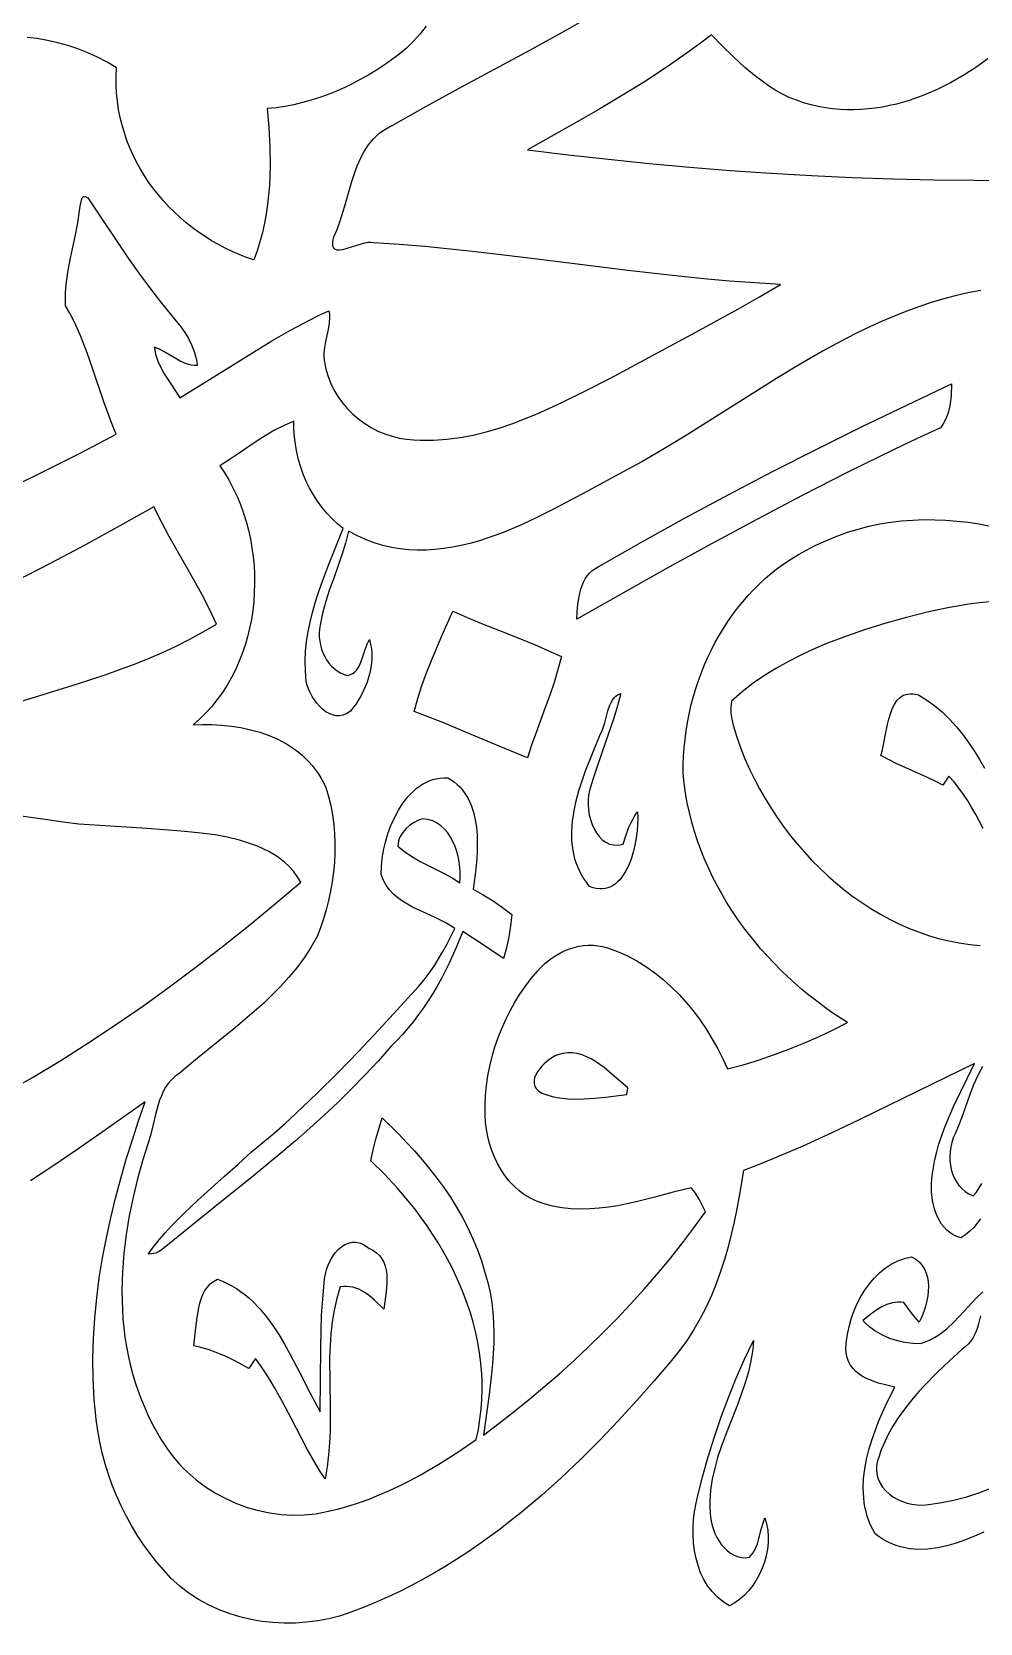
# Model space of a CAD drawing. Extents: x -600 to 600, y -1000 to 1000.
# Drawn here: x -112.3 to 79.1, y 73.3 to 394.7 of the extents above; entities that cross this region are included whole.
import ezdxf

# ---------------------------------------------------------------- set-up
doc = ezdxf.new("R2010")
doc.units = 0
doc.layers.add('LAYER_1', color=18, linetype='CONTINUOUS')

msp = doc.modelspace()

# ---------------------------------------------------------------- linework, layer by layer
at = {"layer": 'LAYER_1'}
for points in [[(-116.65, 302.64), (-109.46, 306.15), (-102.34, 309.76), (-95.29, 313.46), (-95.99, 315.05), (-96.63, 316.67), (-97.83, 319.95), (-100.05, 326.6), (-101.2, 329.9), (-102.45, 333.15), (-103.13, 334.74), (-103.87, 336.31), (-104.66, 337.85), (-105.52, 339.35), (-105.56, 340.57), (-105.54, 341.78), (-105.46, 342.98), (-105.34, 344.18), (-104.99, 346.58), (-104.53, 348.96), (-103.52, 353.73), (-103.08, 356.12), (-102.74, 358.52), (-102.57, 359.52), (-102.35, 360.69), (-102.17, 361.15), (-102.05, 361.31), (-101.91, 361.42), (-101.74, 361.47), (-101.54, 361.45), (-101.32, 361.34), (-101.06, 361.15), (-92.87, 348.99), (-90.77, 345.99), (-88.62, 343.04), (-86.38, 340.16), (-84.05, 337.36), (-82.3, 335.14), (-81.48, 333.97), (-80.74, 332.75), (-80.09, 331.48), (-79.56, 330.15), (-79.18, 328.76), (-79.06, 328.04), (-78.98, 327.3), (-79.59, 327.32), (-80.17, 327.41), (-81.3, 327.73), (-82.38, 328.2), (-83.43, 328.78), (-85.49, 330.03), (-86.55, 330.59), (-87.64, 331.05), (-87.53, 330.31), (-87.37, 329.59), (-86.91, 328.22), (-86.31, 326.91), (-85.61, 325.65), (-84.04, 323.22), (-82.49, 320.8), (-78.75, 323.05), (-75.04, 325.36), (-67.63, 330.02), (-63.9, 332.29), (-60.12, 334.46), (-56.28, 336.49), (-54.33, 337.45), (-52.36, 338.35), (-52.28, 337.71), (-52.25, 337.08), (-52.32, 335.83), (-52.52, 334.6), (-52.78, 333.37), (-53.06, 332.15), (-53.29, 330.92), (-53.41, 329.68), (-53.41, 329.06), (-53.36, 328.43), (-53.06, 326.82), (-52.62, 325.27), (-52.05, 323.79), (-51.35, 322.37), (-50.55, 321.03), (-49.63, 319.77), (-48.63, 318.59), (-47.54, 317.5), (-46.36, 316.5), (-45.12, 315.59), (-43.82, 314.79), (-42.47, 314.08), (-41.07, 313.49), (-39.63, 313.01), (-38.17, 312.65), (-36.7, 312.41), (-35.33, 312.29), (-33.96, 312.22), (-31.25, 312.22), (-28.57, 312.41), (-25.9, 312.76), (-23.26, 313.26), (-20.64, 313.9), (-18.03, 314.67), (-15.45, 315.54), (-12.9, 316.51), (-10.36, 317.56), (-7.84, 318.68), (-5.35, 319.85), (-0.41, 322.29), (4.44, 324.77), (21.7, 334.06), (30.28, 338.79), (34.55, 341.21), (38.78, 343.68), (33.63, 343.98), (28.48, 344.37), (23.34, 344.83), (18.21, 345.34), (7.96, 346.52), (-2.29, 347.8), (-12.53, 349.09), (-22.78, 350.3), (-27.91, 350.84), (-33.04, 351.33), (-38.18, 351.75), (-43.33, 352.09), (-43.88, 352.18), (-44.51, 352.15), (-45.2, 352.03), (-45.94, 351.83), (-48.94, 350.85), (-49.62, 350.69), (-50.22, 350.61), (-50.74, 350.63), (-51.16, 350.8), (-51.32, 350.94), (-51.45, 351.13), (-51.54, 351.36), (-51.59, 351.64), (-51.58, 352.37), (-51.38, 353.33), (-50.74, 354.8), (-50.17, 356.33), (-49.17, 359.55), (-48.24, 362.84), (-47.75, 364.48), (-47.23, 366.08), (-46.65, 367.64), (-45.99, 369.13), (-45.25, 370.55), (-44.39, 371.86), (-43.4, 373.06), (-42.85, 373.62), (-42.27, 374.14), (-41.64, 374.62), (-40.97, 375.06), (-40.25, 375.46), (-39.48, 375.82), (-32.79, 379.6), (-26.07, 383.3), (-12.57, 390.6), (-5.84, 394.3), (0.86, 398.06)], [(-32.74, 395.81), (-33.97, 394.27), (-35.3, 392.81), (-36.72, 391.43), (-38.24, 390.13), (-39.72, 389.04), (-41.23, 387.99), (-42.77, 386.98), (-44.34, 386.03), (-45.93, 385.12), (-47.55, 384.27), (-49.19, 383.47), (-50.85, 382.73), (-52.54, 382.05), (-54.24, 381.43), (-55.96, 380.88), (-57.7, 380.4), (-59.46, 379.98), (-61.23, 379.64), (-63.01, 379.38), (-64.81, 379.19), (-64.49, 375.35), (-64.29, 371.47), (-64.25, 367.58), (-64.29, 365.63), (-64.39, 363.69), (-64.55, 361.76), (-64.76, 359.84), (-65.04, 357.92), (-65.39, 356.03), (-65.81, 354.15), (-66.31, 352.29), (-66.89, 350.46), (-67.55, 348.65), (-69.02, 349.15), (-70.46, 349.71), (-71.89, 350.32), (-73.3, 351), (-74.69, 351.72), (-76.05, 352.51), (-77.38, 353.34), (-78.69, 354.23), (-79.96, 355.16), (-81.2, 356.15), (-82.4, 357.18), (-83.56, 358.26), (-84.68, 359.38), (-85.76, 360.55), (-86.79, 361.75), (-87.78, 363), (-88.71, 364.29), (-89.6, 365.62), (-90.42, 366.98), (-91.2, 368.38), (-91.91, 369.81), (-92.56, 371.27), (-93.15, 372.77), (-93.67, 374.3), (-94.13, 375.85), (-94.52, 377.43), (-94.83, 379.04), (-95.07, 380.68), (-95.23, 382.33), (-95.31, 384.01), (-95.32, 385.71), (-95.24, 387.43), (-97.15, 388.56), (-99.1, 389.57), (-101.07, 390.47), (-103.06, 391.26), (-105.08, 391.93), (-107.12, 392.5), (-109.17, 392.96), (-111.24, 393.32), (-113.32, 393.58)], [(80.62, 389.23), (78.19, 387.49), (75.67, 385.88), (73.09, 384.4), (70.44, 383.08), (67.74, 381.91), (64.98, 380.92), (63.59, 380.49), (62.19, 380.12), (60.78, 379.79), (59.36, 379.51), (57.93, 379.29), (56.5, 379.13), (55.06, 379.02), (53.62, 378.96), (52.18, 378.97), (50.74, 379.04), (49.29, 379.18), (47.84, 379.37), (46.4, 379.64), (44.95, 379.97), (43.45, 380.37), (41.99, 380.87), (40.57, 381.46), (39.2, 382.13), (37.85, 382.88), (36.55, 383.69), (35.27, 384.57), (34.02, 385.51), (32.8, 386.49), (31.61, 387.51), (29.28, 389.65), (27.03, 391.87), (24.83, 394.11), (22.65, 392.42), (20.43, 390.78), (15.93, 387.63), (11.34, 384.63), (6.69, 381.74), (1.98, 378.95), (-2.76, 376.23), (-12.27, 370.87), (-4.1, 369.87), (4.08, 368.95), (12.26, 368.11), (20.46, 367.36), (28.66, 366.71), (36.86, 366.14), (45.07, 365.67), (53.28, 365.29), (61.5, 365), (69.72, 364.8), (77.94, 364.71), (86.16, 364.7)], [(79.23, 342.45), (76.63, 341.96), (74.06, 341.37), (71.52, 340.7), (69.01, 339.95), (66.52, 339.12), (64.06, 338.21), (61.62, 337.24), (59.2, 336.21), (56.8, 335.12), (54.42, 333.97), (52.06, 332.77), (47.38, 330.25), (42.75, 327.58), (38.16, 324.8), (33.6, 321.95), (24.5, 316.18), (19.95, 313.33), (15.38, 310.55), (10.78, 307.89), (6.13, 305.37), (-0.19, 301.94), (-6.76, 298.42), (-10.13, 296.73), (-13.53, 295.13), (-16.97, 293.68), (-18.71, 293.03), (-20.45, 292.42), (-22.19, 291.87), (-23.94, 291.38), (-25.69, 290.95), (-27.45, 290.6), (-29.21, 290.33), (-30.97, 290.13), (-32.73, 290.03), (-34.49, 290.02), (-36.24, 290.1), (-38, 290.29), (-39.75, 290.58), (-41.5, 290.99), (-43.25, 291.52), (-44.99, 292.17), (-46.72, 292.95), (-48.45, 293.86), (-49.05, 291.45), (-49.78, 289.07), (-51.41, 284.39), (-52.23, 282.05), (-52.99, 279.69), (-53.65, 277.3), (-54.16, 274.86), (-54.28, 274.06), (-54.33, 273.24), (-54.31, 272.42), (-54.22, 271.61), (-54.07, 270.81), (-53.85, 270.02), (-53.57, 269.26), (-53.23, 268.53), (-52.83, 267.85), (-52.38, 267.21), (-51.87, 266.62), (-51.31, 266.09), (-50.7, 265.63), (-50.03, 265.24), (-49.32, 264.94), (-48.57, 264.72), (-48.04, 264.89), (-47.57, 265.13), (-47.16, 265.44), (-46.81, 265.81), (-46.5, 266.23), (-46.22, 266.7), (-45.77, 267.73), (-45.04, 269.96), (-44.66, 271.04), (-44.19, 272.01), (-43.96, 271.07), (-43.8, 270.12), (-43.73, 269.16), (-43.72, 268.19), (-43.79, 267.21), (-43.92, 266.23), (-44.12, 265.26), (-44.37, 264.3), (-44.68, 263.36), (-45.04, 262.43), (-45.44, 261.53), (-45.89, 260.65), (-46.38, 259.81), (-46.9, 259.01), (-47.46, 258.24), (-48.04, 257.53), (-48.76, 257.03), (-49.49, 256.72), (-50.22, 256.58), (-50.94, 256.59), (-51.64, 256.74), (-52.33, 257.01), (-53, 257.4), (-53.64, 257.88), (-54.24, 258.45), (-54.8, 259.09), (-55.31, 259.78), (-55.77, 260.5), (-56.16, 261.26), (-56.49, 262.03), (-56.75, 262.79), (-56.94, 263.53), (-57.12, 265.57), (-57.17, 267.59), (-57.09, 269.59), (-56.89, 271.58), (-56.58, 273.55), (-56.18, 275.5), (-55.7, 277.45), (-55.14, 279.37), (-54.53, 281.29), (-53.86, 283.19), (-52.44, 286.96), (-49.51, 294.37), (-50.67, 295.35), (-51.77, 296.4), (-52.81, 297.52), (-53.78, 298.69), (-54.68, 299.93), (-55.51, 301.21), (-56.27, 302.54), (-56.95, 303.92), (-57.55, 305.34), (-58.07, 306.8), (-58.52, 308.28), (-58.87, 309.8), (-59.15, 311.35), (-59.33, 312.91), (-59.43, 314.49), (-59.43, 316.09), (-61.42, 315.23), (-63.35, 314.24), (-65.23, 313.13), (-67.07, 311.95), (-70.71, 309.48), (-72.53, 308.25), (-74.37, 307.08), (-73.4, 305.6), (-72.5, 304.07), (-71.67, 302.49), (-70.91, 300.87), (-70.23, 299.21), (-69.62, 297.52), (-69.08, 295.8), (-68.62, 294.06), (-68.23, 292.29), (-67.91, 290.5), (-67.66, 288.7), (-67.49, 286.89), (-67.4, 285.08), (-67.38, 283.26), (-67.43, 281.44), (-67.56, 279.63), (-67.76, 277.83), (-68.03, 276.05), (-68.38, 274.28), (-68.81, 272.54), (-69.31, 270.82), (-69.88, 269.13), (-70.53, 267.47), (-71.26, 265.86), (-72.06, 264.28), (-72.93, 262.75), (-73.88, 261.27), (-74.91, 259.85), (-76.01, 258.48), (-77.19, 257.18), (-78.45, 255.94), (-79.78, 254.77), (-77.89, 254.82), (-75.97, 254.79), (-74.03, 254.68), (-72.07, 254.48), (-70.13, 254.18), (-68.2, 253.77), (-66.3, 253.24), (-64.45, 252.6), (-62.67, 251.82), (-60.95, 250.91), (-59.33, 249.85), (-58.55, 249.27), (-57.8, 248.64), (-57.08, 247.98), (-56.4, 247.27), (-55.74, 246.52), (-55.12, 245.73), (-54.53, 244.9), (-53.98, 244.02), (-53.48, 243.09), (-53.01, 242.12), (-52.45, 240.29), (-51.99, 238.43), (-51.64, 236.54), (-51.38, 234.64), (-51.22, 232.72), (-51.15, 230.79), (-51.17, 228.85), (-51.27, 226.92), (-51.46, 224.99), (-51.72, 223.07), (-52.05, 221.16), (-52.46, 219.27), (-52.93, 217.4), (-53.47, 215.56), (-54.07, 213.75), (-54.72, 211.98), (-56, 209.78), (-57.38, 207.69), (-58.86, 205.69), (-60.44, 203.78), (-62.1, 201.95), (-63.82, 200.19), (-65.61, 198.48), (-67.44, 196.83), (-71.22, 193.63), (-75.07, 190.52), (-78.91, 187.43), (-82.65, 184.28), (-83.46, 183.7), (-84.17, 183.04), (-84.79, 182.32), (-85.33, 181.54), (-85.8, 180.71), (-86.2, 179.83), (-86.56, 178.92), (-86.86, 177.98), (-87.38, 176.04), (-87.84, 174.06), (-88.31, 172.11), (-88.86, 170.24), (-90, 166.68), (-91.02, 163.04), (-91.92, 159.35), (-92.69, 155.62), (-93.31, 151.85), (-93.77, 148.07), (-94.06, 144.27), (-94.13, 142.37), (-94.16, 140.48), (-94.14, 138.58), (-94.07, 136.7), (-93.95, 134.82), (-93.77, 132.94), (-93.54, 131.08), (-93.25, 129.22), (-92.9, 127.38), (-92.5, 125.56), (-92.03, 123.74), (-91.49, 121.95), (-90.9, 120.17), (-90.23, 118.41), (-89.5, 116.67), (-88.7, 114.95), (-87.83, 113.26), (-86.89, 111.59), (-86.28, 110.51), (-85.62, 109.46), (-84.94, 108.44), (-84.21, 107.46), (-83.45, 106.51), (-82.66, 105.59), (-81.84, 104.72), (-80.98, 103.88), (-79.18, 102.3), (-77.28, 100.88), (-75.29, 99.6), (-73.21, 98.48), (-71.06, 97.52), (-68.85, 96.72), (-66.6, 96.08), (-64.31, 95.61), (-61.99, 95.3), (-59.66, 95.17), (-57.33, 95.21), (-55.01, 95.43), (-52.82, 95.85), (-50.65, 96.35), (-48.51, 96.95), (-46.38, 97.63), (-44.28, 98.39), (-42.2, 99.22), (-40.15, 100.12), (-38.11, 101.08), (-36.1, 102.1), (-34.11, 103.17), (-32.14, 104.29), (-30.19, 105.46), (-26.37, 107.89), (-22.63, 110.44), (-22.21, 112.47), (-21.88, 114.5), (-21.64, 116.52), (-21.5, 118.52), (-21.44, 120.52), (-21.46, 122.51), (-21.57, 124.49), (-21.76, 126.45), (-22.03, 128.39), (-22.37, 130.33), (-22.79, 132.24), (-23.27, 134.14), (-23.82, 136.02), (-24.44, 137.88), (-25.12, 139.72), (-25.87, 141.53), (-26.66, 143.32), (-27.52, 145.09), (-28.43, 146.84), (-29.38, 148.55), (-30.39, 150.24), (-31.44, 151.91), (-32.54, 153.54), (-33.67, 155.14), (-34.84, 156.71), (-36.05, 158.24), (-38.57, 161.21), (-41.2, 164.04), (-43.92, 166.71), (-43.47, 168.91), (-42.92, 171.09), (-41.64, 175.39), (-38.32, 172.12), (-36.7, 170.43), (-35.1, 168.69), (-33.55, 166.91), (-32.05, 165.08), (-30.59, 163.21), (-29.2, 161.29), (-27.86, 159.33), (-26.6, 157.32), (-25.42, 155.25), (-24.32, 153.14), (-23.31, 150.97), (-22.4, 148.75), (-21.59, 146.48), (-20.89, 144.15), (-20.31, 142.14), (-19.85, 140.13), (-19.51, 138.09), (-19.27, 136.05), (-19.13, 134), (-19.08, 131.94), (-19.1, 129.87), (-19.19, 127.8), (-19.34, 125.73), (-19.53, 123.65), (-20.02, 119.52), (-21.14, 111.32), (-18, 113.7), (-14.89, 116.13), (-11.81, 118.62), (-8.78, 121.17), (-5.78, 123.78), (-2.83, 126.45), (0.08, 129.18), (2.93, 131.97), (5.73, 134.81), (8.48, 137.72), (11.17, 140.69), (13.8, 143.71), (16.36, 146.8), (18.86, 149.94), (21.29, 153.14), (23.64, 156.4), (22.37, 158.95), (21.65, 160.16), (21.23, 160.72), (20.77, 161.24), (17.1, 160.34), (13.4, 159.36), (9.67, 158.43), (7.8, 158.01), (5.92, 157.64), (4.05, 157.34), (2.17, 157.11), (0.28, 156.97), (-1.6, 156.93), (-3.48, 157.01), (-5.36, 157.22), (-7.25, 157.57), (-9.12, 158.07), (-10.45, 158.54), (-11.7, 159.13), (-12.87, 159.84), (-13.98, 160.67), (-15.01, 161.59), (-15.96, 162.61), (-16.83, 163.72), (-17.63, 164.9), (-18.34, 166.14), (-18.96, 167.44), (-19.5, 168.79), (-19.96, 170.17), (-20.32, 171.58), (-20.59, 173.02), (-20.77, 174.46), (-20.86, 175.91), (-20.85, 177.91), (-20.75, 179.91), (-20.55, 181.91), (-20.26, 183.88), (-19.88, 185.84), (-19.41, 187.78), (-18.85, 189.69), (-18.21, 191.57), (-17.48, 193.42), (-16.68, 195.22), (-15.8, 196.99), (-14.84, 198.71), (-13.81, 200.37), (-12.7, 201.99), (-11.53, 203.54), (-10.29, 205.03), (-9.6, 205.77), (-8.87, 206.46), (-8.1, 207.1), (-7.3, 207.69), (-6.46, 208.23), (-5.6, 208.72), (-4.71, 209.14), (-3.8, 209.5), (-2.87, 209.79), (-1.93, 210.02), (-0.97, 210.17), (-0.01, 210.24), (0.96, 210.23), (1.92, 210.14), (2.88, 209.96), (3.84, 209.69), (5.89, 208.96), (7.87, 208.08), (9.78, 207.07), (11.63, 205.93), (13.41, 204.68), (15.11, 203.31), (16.75, 201.84), (18.31, 200.27), (19.8, 198.62), (21.22, 196.89), (22.56, 195.08), (23.82, 193.21), (25.01, 191.29), (26.11, 189.32), (27.14, 187.31), (28.09, 185.27), (31.22, 186.1), (34.33, 187.04), (37.4, 188.08), (40.45, 189.22), (43.47, 190.45), (46.46, 191.77), (49.41, 193.16), (52.33, 194.63), (49.18, 196.68), (47.63, 197.78), (46.11, 198.91), (44.6, 200.09), (43.12, 201.31), (41.66, 202.57), (40.24, 203.87), (38.84, 205.22), (37.48, 206.6), (36.14, 208.01), (34.85, 209.47), (33.59, 210.96), (32.37, 212.48), (31.19, 214.04), (30.05, 215.63), (28.96, 217.26), (27.91, 218.91), (26.92, 220.6), (25.97, 222.32), (25.07, 224.06), (24.23, 225.84), (23.44, 227.64), (22.71, 229.47), (22.04, 231.32), (21.43, 233.2), (20.88, 235.1), (20.4, 237.03), (19.98, 238.98), (19.63, 240.95), (19.36, 242.94), (19.15, 244.95), (19.16, 246.68), (19.22, 248.39), (19.34, 250.11), (19.51, 251.82), (19.74, 253.53), (20.01, 255.23), (20.34, 256.91), (20.72, 258.59), (21.16, 260.24), (21.64, 261.89), (22.17, 263.51), (22.75, 265.11), (23.39, 266.7), (24.06, 268.25), (24.79, 269.78), (25.56, 271.29), (26.39, 272.76), (27.25, 274.2), (28.16, 275.61), (29.12, 276.98), (30.12, 278.31), (31.17, 279.61), (32.25, 280.86), (33.38, 282.07), (34.56, 283.23), (35.77, 284.35), (37.02, 285.41), (38.32, 286.43), (39.65, 287.39), (41.03, 288.29), (42.44, 289.14), (43.89, 289.93), (45.95, 291.02), (48.04, 292), (50.16, 292.87), (52.29, 293.63), (54.45, 294.29), (56.63, 294.85), (58.82, 295.31), (61.03, 295.67), (63.24, 295.93), (65.47, 296.1), (67.7, 296.19), (69.94, 296.18), (72.18, 296.09), (74.41, 295.91), (76.65, 295.65), (78.88, 295.31), (81.11, 294.89)], [(-120.58, 257.62), (-108.96, 261.21), (-103.13, 263.03), (-97.34, 264.94), (-94.46, 265.96), (-91.61, 267.03), (-88.77, 268.17), (-85.97, 269.37), (-83.19, 270.66), (-80.45, 272.03), (-77.75, 273.5), (-75.08, 275.08), (-76.51, 278.13), (-78.05, 281.12), (-79.66, 284.06), (-81.31, 286.97), (-84.62, 292.8), (-86.2, 295.75), (-87.69, 298.76), (-94.58, 294.92), (-101.52, 291.13), (-108.51, 287.41), (-115.56, 283.78)], [(81.05, 279.62), (78.93, 279.38), (76.81, 279.09), (72.58, 278.38), (68.38, 277.49), (64.2, 276.44), (60.06, 275.27), (55.97, 273.98), (51.94, 272.59), (47.97, 271.12), (45.43, 270), (42.91, 268.82), (40.41, 267.56), (37.95, 266.21), (35.56, 264.74), (33.25, 263.15), (31.03, 261.41), (29.96, 260.48), (28.92, 259.52), (28.82, 258.91), (28.77, 258.3), (28.79, 257.09), (28.96, 255.87), (29.24, 254.66), (29.99, 252.27), (30.77, 249.94), (31.62, 247.86), (32.54, 245.81), (33.52, 243.79), (34.57, 241.8), (35.69, 239.85), (36.87, 237.93), (38.1, 236.05), (39.4, 234.22), (40.75, 232.43), (42.16, 230.69), (43.62, 229.01), (45.14, 227.37), (46.7, 225.8), (48.31, 224.28), (49.96, 222.82), (51.66, 221.43), (53.41, 220.1), (55.19, 218.85), (57.01, 217.66), (58.87, 216.56), (60.77, 215.52), (62.69, 214.57), (64.65, 213.7), (66.64, 212.92), (68.66, 212.23), (70.7, 211.62), (72.77, 211.11), (74.86, 210.7), (76.98, 210.38), (79.11, 210.17)], [(79.67, 233.78), (78.19, 236.62), (77.41, 238.01), (76.6, 239.37), (75.73, 240.7), (74.82, 241.98), (73.83, 243.23), (72.77, 244.41), (71.58, 242.56), (70.03, 243.37), (68.47, 244.12), (65.29, 245.53), (62.13, 246.96), (60.56, 247.72), (59.03, 248.54), (59.28, 249.41), (59.51, 250.39), (59.93, 252.54), (60.38, 254.81), (60.64, 255.92), (60.96, 256.98), (61.33, 257.97), (61.77, 258.86), (62.3, 259.63), (62.92, 260.26), (63.27, 260.51), (63.65, 260.71), (64.06, 260.87), (64.51, 260.97), (64.98, 261.02), (65.49, 261.01), (66.04, 260.94), (66.63, 260.81), (68.34, 259.76), (69.95, 258.59), (71.47, 257.3), (72.89, 255.91), (74.24, 254.42), (75.51, 252.85), (76.71, 251.21), (77.86, 249.52), (78.95, 247.77), (79.99, 245.98)], [(-117.98, 180.2), (-112.2, 183.52), (-106.5, 186.98), (-100.85, 190.57), (-95.28, 194.27), (-89.76, 198.09), (-84.31, 202.02), (-78.93, 206.05), (-73.61, 210.16), (-68.36, 214.36), (-63.16, 218.64), (-58.04, 222.99), (-58.75, 224.14), (-59.54, 225.2), (-60.41, 226.15), (-61.35, 227.02), (-62.34, 227.81), (-63.39, 228.51), (-64.49, 229.15), (-65.62, 229.72), (-66.79, 230.22), (-67.99, 230.68), (-70.43, 231.44), (-72.89, 232.05), (-75.32, 232.55), (-78.76, 232.94), (-82.2, 233.28), (-89.09, 233.84), (-102.89, 234.71), (-106.04, 235.09), (-109.19, 235.54), (-115.49, 236.46)], [(79.16, 154.98), (78.52, 154.08), (77.81, 153.24), (77.03, 152.47), (76.16, 151.78), (75.22, 151.17), (74.4, 151.42), (73.65, 151.76), (72.97, 152.19), (72.35, 152.7), (71.8, 153.28), (71.3, 153.93), (70.87, 154.64), (70.49, 155.39), (70.16, 156.18), (69.89, 157), (69.67, 157.84), (69.49, 158.7), (69.28, 160.43), (69.25, 162.11), (69.4, 163.75), (69.64, 165.37), (69.95, 166.97), (70.33, 168.54), (70.78, 170.1), (71.28, 171.64), (71.83, 173.16), (72.43, 174.67), (73.72, 177.64), (75.11, 180.57), (77.97, 186.34), (72.17, 183.54), (66.39, 180.71), (54.82, 175.04), (49.01, 172.28), (43.16, 169.62), (37.26, 167.09), (34.29, 165.88), (31.29, 164.73), (30.46, 159.56), (29.98, 156.98), (29.45, 154.4), (28.86, 151.84), (28.21, 149.31), (27.49, 146.79), (26.69, 144.32), (25.8, 141.88), (24.83, 139.48), (23.76, 137.14), (22.59, 134.85), (21.32, 132.62), (19.93, 130.46), (18.41, 128.38), (16.78, 126.37), (13.29, 122.26), (9.71, 118.2), (6.05, 114.2), (2.31, 110.27), (-1.53, 106.44), (-5.46, 102.71), (-9.48, 99.11), (-13.6, 95.64), (-15.69, 93.97), (-17.81, 92.33), (-19.96, 90.74), (-22.13, 89.19), (-24.32, 87.69), (-26.54, 86.23), (-28.79, 84.83), (-31.07, 83.47), (-33.37, 82.18), (-35.69, 80.93), (-38.05, 79.75), (-40.43, 78.63), (-42.84, 77.56), (-45.27, 76.56), (-47.74, 75.63), (-50.23, 74.76), (-52.42, 74.22), (-54.64, 73.8), (-56.88, 73.51), (-59.14, 73.35), (-61.41, 73.33), (-63.67, 73.43), (-65.93, 73.68), (-68.16, 74.06), (-70.36, 74.59), (-72.53, 75.25), (-74.64, 76.07), (-76.71, 77.03), (-78.71, 78.13), (-80.63, 79.39), (-82.47, 80.8), (-84.22, 82.37), (-85.72, 84), (-87.16, 85.69), (-88.53, 87.44), (-89.84, 89.26), (-91.07, 91.12), (-92.23, 93.05), (-93.32, 95.02), (-94.33, 97.03), (-95.27, 99.09), (-96.12, 101.19), (-96.88, 103.33), (-97.56, 105.5), (-98.14, 107.7), (-98.64, 109.93), (-99.03, 112.18), (-99.33, 114.45), (-99.73, 118.55), (-99.95, 122.66), (-100, 126.76), (-99.9, 130.85), (-99.64, 134.94), (-99.25, 139.02), (-98.72, 143.09), (-98.07, 147.14), (-97.3, 151.17), (-96.43, 155.18), (-95.46, 159.16), (-94.41, 163.12), (-93.27, 167.05), (-92.05, 170.94), (-90.78, 174.8), (-89.45, 178.62), (-98.63, 172.16), (-103.26, 168.94), (-107.93, 165.76), (-112.64, 162.63)], [(79.57, 185.78), (78.61, 183.95), (77.77, 182.03), (77.01, 180.06), (75.6, 176.06), (74.86, 174.08), (74.04, 172.15), (73.66, 171.31), (73.37, 170.43), (73.15, 169.52), (73.01, 168.6), (72.96, 167.67), (72.98, 166.74), (73.08, 165.82), (73.27, 164.93), (73.53, 164.06), (73.87, 163.24), (74.3, 162.46), (74.81, 161.74), (75.4, 161.09), (76.08, 160.51), (76.83, 160.02), (77.67, 159.62), (78.34, 160.39), (78.91, 161.22), (79.4, 162.09)], [(79.81, 91.71), (77.98, 90.9), (76.12, 90.15), (74.24, 89.49), (72.35, 88.95), (70.45, 88.54), (68.56, 88.29), (66.69, 88.22), (65.76, 88.26), (64.84, 88.36), (63.93, 88.51), (63.03, 88.72), (62.14, 88.99), (61.26, 89.32), (60.39, 89.73), (59.54, 90.2), (58.7, 90.75), (57.88, 91.38), (57.4, 92.24), (56.98, 93.13), (56.61, 94.02), (56.3, 94.93), (56.05, 95.85), (55.84, 96.78), (55.68, 97.72), (55.58, 98.67), (55.49, 100.59), (55.57, 102.52), (55.8, 104.47), (56.16, 106.42), (56.63, 108.36), (57.21, 110.29), (57.87, 112.19), (58.6, 114.06), (59.38, 115.89), (60.19, 117.66), (61.86, 121.02), (60.27, 121.36), (58.6, 121.79), (56.93, 122.38), (56.14, 122.74), (55.37, 123.15), (54.66, 123.62), (54.01, 124.15), (53.43, 124.74), (52.93, 125.41), (52.53, 126.15), (52.23, 126.97), (52.05, 127.88), (52, 128.88), (52.12, 130.4), (52.36, 131.93), (52.69, 133.45), (53.13, 134.97), (53.66, 136.45), (54.29, 137.9), (55.02, 139.29), (55.83, 140.61), (56.73, 141.86), (57.71, 143.02), (58.78, 144.07), (59.93, 145.01), (61.15, 145.81), (62.45, 146.47), (63.82, 146.98), (65.26, 147.32), (66.1, 146.82), (66.82, 146.23), (67.4, 145.56), (67.86, 144.82), (68.21, 144.01), (68.45, 143.16), (68.6, 142.27), (68.65, 141.35), (68.63, 140.4), (68.52, 139.45), (68.35, 138.5), (68.13, 137.56), (67.85, 136.64), (67.52, 135.75), (67.16, 134.91), (66.77, 134.11), (65.94, 135.06), (65.15, 136.04), (63.67, 138.1), (63.07, 138.15), (62.49, 138.15), (61.92, 138.1), (61.37, 138), (60.28, 137.68), (59.24, 137.2), (58.24, 136.62), (57.27, 135.94), (55.43, 134.47), (56.01, 133.87), (56.63, 133.32), (57.26, 132.81), (57.93, 132.35), (59.33, 131.54), (60.8, 130.89), (62.32, 130.4), (63.89, 130.07), (65.47, 129.88), (67.06, 129.84), (68.05, 130.14), (68.99, 130.53), (69.89, 131), (70.75, 131.54), (71.57, 132.13), (72.36, 132.79), (73.87, 134.21), (76.74, 137.31), (78.17, 138.84), (79.66, 140.26)], [(79.14, 135.4), (78.79, 133.8), (78.56, 133.03), (78.29, 132.28), (77.97, 131.56), (77.59, 130.88), (77.15, 130.24), (76.64, 129.65), (76.07, 129.1), (75.42, 128.62), (72.89, 126.29), (70.37, 123.9), (67.91, 121.4), (66.72, 120.11), (65.56, 118.79), (64.46, 117.43), (63.4, 116.03), (62.4, 114.59), (61.47, 113.1), (60.61, 111.57), (59.83, 109.98), (59.14, 108.34), (58.55, 106.65), (58.38, 106.08), (58.26, 105.52), (58.19, 104.98), (58.16, 104.45), (58.25, 103.43), (58.49, 102.48), (58.88, 101.6), (59.4, 100.78), (60.04, 100.04), (60.77, 99.37), (61.58, 98.79), (62.46, 98.29), (63.39, 97.88), (64.35, 97.55), (65.33, 97.33), (66.3, 97.2), (67.27, 97.17), (68.2, 97.25), (70.97, 97.62), (73.69, 98.17), (76.37, 98.87), (79.01, 99.74), (81.6, 100.75)]]:
    msp.add_lwpolyline(points, dxfattribs=at)
for points in [[(1.99, 286.63), (10.73, 291.64), (19.53, 296.52), (28.38, 301.29), (37.29, 305.95), (46.24, 310.51), (55.24, 314.97), (64.27, 319.33), (73.34, 323.6), (73.23, 321.26), (73.11, 320.07), (72.92, 318.9), (72.63, 317.76), (72.24, 316.67), (71.72, 315.65), (71.06, 314.71), (66.37, 312.54), (61.7, 310.32), (52.4, 305.76), (43.17, 301.06), (33.99, 296.23), (24.85, 291.3), (15.76, 286.29), (-2.35, 276.1), (-2.26, 277.57), (-2.11, 279.11), (-1.87, 280.66), (-1.51, 282.16), (-1.26, 282.88), (-0.98, 283.57), (-0.64, 284.22), (-0.24, 284.82), (0.21, 285.37), (0.73, 285.86), (1.32, 286.28)], [(-27.34, 277.69), (-24.63, 276.5), (-21.89, 275.37), (-16.37, 273.19), (-10.87, 270.97), (-8.15, 269.79), (-5.45, 268.53), (-6.13, 265.9), (-6.92, 263.32), (-7.78, 260.76), (-8.7, 258.23), (-10.56, 253.17), (-11.45, 250.62), (-12.26, 248.05), (-17.98, 250.41), (-23.68, 252.82), (-29.39, 255.19), (-35.14, 257.44), (-34.43, 260.07), (-33.61, 262.67), (-32.69, 265.23), (-31.69, 267.75), (-29.55, 272.75)], [(2.43, 252.9), (2.7, 253.4), (2.93, 253.94), (3.31, 255.12), (3.96, 257.59), (4.35, 258.75), (4.59, 259.27), (4.87, 259.75), (5.19, 260.18), (5.57, 260.55), (6.02, 260.84), (6.54, 261.05), (5.86, 258.56), (5.11, 256.1), (3.47, 251.22), (1.79, 246.36), (0.98, 243.92), (0.21, 241.47), (0.04, 240.57), (-0.05, 239.61), (-0.05, 238.62), (0.03, 237.61), (0.19, 236.59), (0.43, 235.6), (0.75, 234.65), (1.15, 233.75), (1.63, 232.92), (2.18, 232.18), (2.81, 231.55), (3.52, 231.04), (4.29, 230.68), (5.14, 230.48), (6.06, 230.46), (7.04, 230.64), (7.58, 232.36), (8.2, 234.05), (8.56, 234.87), (8.96, 235.66), (9.4, 236.43), (9.9, 237.17), (9.97, 236), (9.95, 234.71), (9.86, 233.33), (9.68, 231.9), (9.41, 230.44), (9.06, 229), (8.61, 227.59), (8.08, 226.26), (7.45, 225.03), (6.73, 223.95), (6.33, 223.46), (5.91, 223.03), (5.46, 222.64), (4.98, 222.31), (4.49, 222.04), (3.96, 221.83), (3.41, 221.69), (2.84, 221.61), (2.23, 221.62), (1.6, 221.7), (0.95, 221.86), (0.26, 222.11), (-0.4, 222.95), (-0.98, 223.81), (-1.5, 224.69), (-1.94, 225.59), (-2.32, 226.51), (-2.63, 227.44), (-2.89, 228.39), (-3.08, 229.35), (-3.22, 230.32), (-3.31, 231.3), (-3.34, 232.29), (-3.33, 233.29), (-3.18, 235.31), (-2.88, 237.35), (-2.44, 239.39), (-1.89, 241.42), (-1.26, 243.44), (-0.56, 245.43), (0.94, 249.28)], [(-41.84, 224.61), (-41.78, 226.15), (-41.61, 227.75), (-41.33, 229.41), (-40.94, 231.08), (-40.45, 232.74), (-39.85, 234.39), (-39.15, 235.98), (-38.35, 237.49), (-37.44, 238.91), (-36.43, 240.2), (-35.33, 241.35), (-34.74, 241.86), (-34.12, 242.33), (-33.48, 242.75), (-32.82, 243.11), (-32.13, 243.43), (-31.42, 243.68), (-30.69, 243.87), (-29.93, 244), (-29.15, 244.07), (-28.34, 244.06), (-27.68, 243.65), (-27.06, 243.21), (-26.49, 242.72), (-25.96, 242.21), (-25.48, 241.66), (-25.04, 241.08), (-24.64, 240.47), (-24.28, 239.84), (-23.67, 238.5), (-23.2, 237.08), (-22.85, 235.59), (-22.61, 234.05), (-22.47, 232.46), (-22.42, 230.86), (-22.45, 229.24), (-22.53, 227.63), (-22.83, 224.49), (-23.23, 221.55), (-21.21, 220.39), (-19.23, 219.17), (-17.3, 217.85), (-15.43, 216.43), (-15.69, 214.18), (-16.05, 211.95), (-16.52, 209.74), (-17.11, 207.56), (-21.22, 210.33), (-25.37, 213.03), (-26.67, 209.77), (-28.1, 206.59), (-29.67, 203.5), (-30.52, 201.99), (-31.4, 200.5), (-32.32, 199.04), (-33.28, 197.62), (-34.27, 196.22), (-35.31, 194.86), (-36.39, 193.53), (-37.51, 192.24), (-38.67, 190.98), (-39.88, 189.77), (-42.45, 186.83), (-45.09, 183.98), (-47.79, 181.21), (-50.55, 178.5), (-53.37, 175.87), (-56.23, 173.28), (-59.13, 170.75), (-62.06, 168.25), (-68, 163.36), (-74, 158.54), (-80, 153.73), (-85.96, 148.88), (-86.61, 148.4), (-87.33, 148.07), (-88.1, 147.89), (-88.89, 147.84), (-87.79, 149.33), (-86.64, 150.77), (-85.44, 152.16), (-84.2, 153.52), (-81.61, 156.14), (-78.93, 158.67), (-73.42, 163.57), (-70.68, 166.03), (-68, 168.54), (-65.71, 170.4), (-63.45, 172.31), (-61.23, 174.26), (-59.03, 176.25), (-54.72, 180.33), (-50.51, 184.51), (-46.37, 188.79), (-42.29, 193.14), (-34.25, 201.96), (-33.14, 203.26), (-32.11, 204.62), (-31.14, 206.03), (-30.22, 207.5), (-29.36, 208.99), (-28.53, 210.52), (-26.96, 213.61), (-27.91, 214.25), (-28.92, 214.84), (-31.06, 215.9), (-33.28, 216.9), (-35.48, 217.94), (-36.53, 218.51), (-37.54, 219.12), (-38.49, 219.8), (-39.36, 220.56), (-40.14, 221.41), (-40.83, 222.35), (-41.4, 223.42)], [(-38.46, 230.25), (-37.03, 229.11), (-35.52, 228.09), (-33.95, 227.18), (-32.35, 226.34), (-29.11, 224.69), (-27.52, 223.82), (-25.97, 222.86), (-25.9, 223.88), (-25.9, 224.92), (-25.97, 225.99), (-26.1, 227.07), (-26.3, 228.13), (-26.57, 229.18), (-26.91, 230.2), (-27.33, 231.17), (-27.82, 232.09), (-28.39, 232.93), (-29.03, 233.69), (-29.75, 234.35), (-30.55, 234.9), (-31.42, 235.33), (-32.38, 235.62), (-33.43, 235.76), (-34.29, 235.47), (-35.17, 235.04), (-36.01, 234.48), (-36.79, 233.81), (-37.46, 233.03), (-37.99, 232.17), (-38.19, 231.72), (-38.33, 231.24), (-38.42, 230.76)], [(-6.18, 188.09), (-6.69, 187.87), (-7.23, 187.57), (-7.79, 187.21), (-8.35, 186.78), (-8.89, 186.31), (-9.41, 185.79), (-9.88, 185.24), (-10.28, 184.67), (-10.61, 184.08), (-10.85, 183.49), (-10.97, 182.91), (-10.97, 182.34), (-10.83, 181.79), (-10.53, 181.28), (-10.06, 180.8), (-9.39, 180.38), (-8.37, 180.01), (-7.33, 179.72), (-6.27, 179.49), (-5.21, 179.33), (-4.14, 179.22), (-3.06, 179.17), (-0.88, 179.19), (1.31, 179.33), (3.49, 179.56), (7.79, 180.07), (7.94, 181.43), (4.83, 184.16), (3.18, 185.53), (2.32, 186.16), (1.45, 186.75), (0.55, 187.28), (-0.35, 187.73), (-1.28, 188.09), (-2.23, 188.35), (-3.19, 188.49), (-4.17, 188.51), (-5.17, 188.37)], [(-53.31, 142.03), (-53.24, 142.92), (-53.08, 143.84), (-52.83, 144.75), (-52.5, 145.65), (-52.1, 146.52), (-51.62, 147.34), (-51.09, 148.09), (-50.49, 148.76), (-49.84, 149.33), (-49.15, 149.78), (-48.42, 150.1), (-47.65, 150.26), (-46.85, 150.26), (-46.03, 150.06), (-45.19, 149.67), (-44.34, 149.05), (-43.49, 148.64), (-42.76, 148.14), (-42.17, 147.56), (-41.69, 146.92), (-41.31, 146.21), (-41.03, 145.44), (-40.83, 144.64), (-40.71, 143.79), (-40.66, 142.92), (-40.66, 142.03), (-40.8, 140.22), (-41.32, 136.75), (-43.19, 138.57), (-44.2, 139.41), (-45.25, 140.15), (-46.36, 140.75), (-46.93, 140.98), (-47.53, 141.16), (-48.14, 141.28), (-48.76, 141.34), (-49.41, 141.33), (-50.07, 141.25), (-50.45, 140.09), (-50.78, 138.92), (-51.33, 136.56), (-51.72, 134.18), (-51.99, 131.77), (-52.15, 129.35), (-52.23, 126.92), (-52.22, 122.02), (-52.14, 117.1), (-52.12, 114.64), (-52.15, 112.18), (-52.25, 109.74), (-52.43, 107.31), (-52.73, 104.89), (-53.15, 102.49), (-54.11, 103.95), (-55.03, 105.44), (-56.76, 108.49), (-60.02, 114.73), (-61.65, 117.86), (-63.36, 120.93), (-64.25, 122.43), (-65.19, 123.91), (-66.17, 125.36), (-67.21, 126.77), (-68.53, 124.78), (-71.2, 126.24), (-72.56, 126.91), (-73.94, 127.53), (-75.35, 128.08), (-76.77, 128.58), (-78.21, 129), (-79.67, 129.35), (-79.44, 131.12), (-79.23, 133.05), (-79, 135.04), (-78.66, 137.01), (-78.43, 137.96), (-78.15, 138.86), (-77.8, 139.71), (-77.39, 140.5), (-76.9, 141.21), (-76.32, 141.84), (-75.65, 142.36), (-74.87, 142.78), (-73.86, 142.39), (-72.89, 141.95), (-71.95, 141.46), (-71.05, 140.92), (-70.19, 140.34), (-69.35, 139.71), (-68.55, 139.04), (-67.78, 138.34), (-66.31, 136.82), (-64.94, 135.18), (-63.67, 133.44), (-62.46, 131.6), (-61.32, 129.7), (-60.24, 127.74), (-58.18, 123.75), (-56.18, 119.79), (-54.17, 115.99), (-54.06, 122.51), (-54.02, 129.02), (-53.96, 132.28), (-53.84, 135.53), (-53.63, 138.78)], [(22.01, 98.79), (23.05, 102.88), (24.2, 106.95), (25.45, 110.99), (26.81, 114.98), (28.27, 118.93), (29.84, 122.82), (31.53, 126.64), (33.33, 130.39), (33.25, 129.27), (33.13, 128.17), (32.75, 125.98), (32.24, 123.81), (31.6, 121.67), (30.87, 119.54), (30.08, 117.42), (28.41, 113.19), (27.59, 111.07), (26.81, 108.94), (26.1, 106.79), (25.5, 104.62), (25.01, 102.42), (24.69, 100.18), (24.59, 99.05), (24.54, 97.91), (24.54, 96.76), (24.6, 95.6), (24.65, 94.77), (24.77, 93.93), (24.97, 93.08), (25.23, 92.24), (25.56, 91.42), (25.95, 90.62), (26.4, 89.86), (26.91, 89.16), (27.46, 88.51), (28.07, 87.94), (28.72, 87.45), (29.41, 87.05), (30.14, 86.76), (30.91, 86.59), (31.7, 86.55), (32.53, 86.64), (32.89, 87.04), (33.2, 87.47), (33.72, 88.39), (34.12, 89.38), (34.44, 90.41), (34.98, 92.54), (35.27, 93.59), (35.61, 94.6), (35.97, 93.39), (36.2, 92.14), (36.29, 90.86), (36.27, 89.56), (36.13, 88.25), (35.88, 86.95), (35.53, 85.66), (35.07, 84.41), (34.52, 83.19), (33.89, 82.03), (33.17, 80.93), (32.37, 79.91), (31.49, 78.98), (30.55, 78.15), (29.55, 77.43), (28.49, 76.84), (27.82, 77.24), (27.18, 77.67), (26.01, 78.63), (24.98, 79.7), (24.08, 80.88), (23.31, 82.16), (22.67, 83.51), (22.14, 84.94), (21.73, 86.42), (21.42, 87.94), (21.23, 89.5), (21.13, 91.07), (21.13, 92.65), (21.23, 94.23), (21.41, 95.78), (21.67, 97.31)]]:
    msp.add_lwpolyline(points, close=True, dxfattribs=at)

doc.saveas('drawing.dxf')
